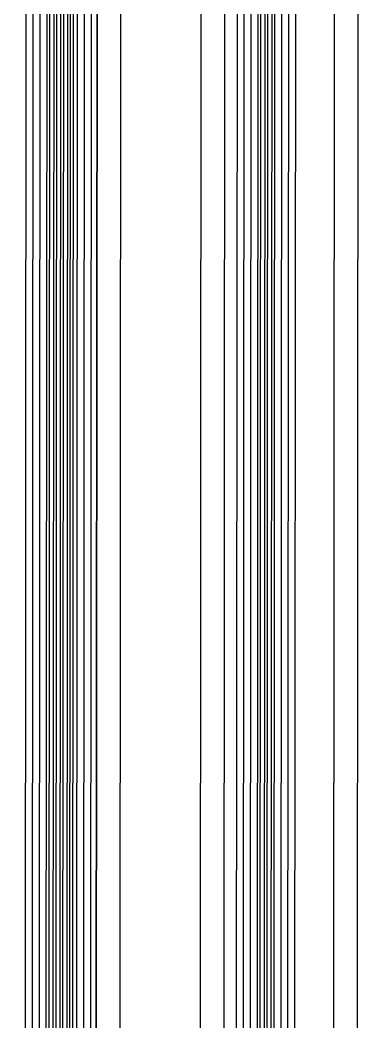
# Model space of a CAD drawing. Header units: inches. Extents: x 4821 to 127877, y 58012 to 433683.
# Drawn here: x 32887 to 32936.8, y 227941.1 to 228085.4 of the extents above; entities that cross this region are included whole.
import ezdxf
from ezdxf.xclip import XClip

# ---------------------------------------------------------------- set-up
doc = ezdxf.new("R2010")
doc.units = ezdxf.units.IN
doc.header["$MEASUREMENT"] = 0
doc.header["$XCLIPFRAME"] = 2
doc.layers.add('A-WAL-CMU', color=7, linetype='Continuous')

# ---------------------------------------------------------------- blocks, each defined once
blk = doc.blocks.new('FIRST SLAB EDGE')
at = {"color": 165, "linetype": 'Continuous', "extrusion": (5.69003e-07, 1.56101e-06, 1)}
for p, q in [((1200851.17, -1726823.88, 0), (1200849.16, -1724008.24, 0)), ((1200852.17, -1726823.88, 0), (1200850.16, -1724008.24, 0)), ((1200853.17, -1726823.88, 0), (1200851.16, -1724008.24, 0)), ((1200854.17, -1726823.88, 0), (1200852.16, -1724008.25, 0)), ((1200855.17, -1726823.88, 0), (1200853.16, -1724008.25, 0)), ((1200856.17, -1726823.87, 0), (1200854.16, -1724008.26, 0)), ((1200857.17, -1726822.87, 0), (1200855.16, -1724009.26, 0)), ((1200821.77, -1726819.38, 0), (1200819.76, -1724012.74, 0)), ((1200822.77, -1726819.38, 0), (1200820.76, -1724012.74, 0)), ((1200823.77, -1726819.38, 0), (1200821.76, -1724012.74, 0)), ((1200824.77, -1726819.38, 0), (1200822.76, -1724012.74, 0)), ((1200825.77, -1726819.38, 0), (1200823.76, -1724012.74, 0)), ((1200826.77, -1726819.38, 0), (1200824.76, -1724012.74, 0))]:
    blk.add_line(p, q, dxfattribs=at)
at = {"color": 31, "extrusion": (5.69003e-07, 1.56101e-06, 1)}
blk.add_line((1200850.37, -1726797.88, 0), (1200848.36, -1724034.24, 0), dxfattribs=at)
at = {"color": 31, "extrusion": (5.69003e-07, 1.56101e-06, 1), "elevation": -2.01}
for points in [[(1200812.77, -1726805.88), (1200810.76, -1724026.24)], [(1200831.97, -1726799.08), (1200829.96, -1724033.04)], [(1200844.96, -1724034.24), (1200846.97, -1726797.88)]]:
    blk.add_lwpolyline(points, dxfattribs=at)

msp = doc.modelspace()

# ---------------------------------------------------------------- block references
at = {"layer": 'A-WAL-CMU'}
ref = msp.add_blockref('FIRST SLAB EDGE', (1233747.59, 1953673.46), dxfattribs=dict(at, xscale=-1))
XClip(ref).set_block_clipping_path([(1196236.1121028436, -1729554.8924368375), (1201281.1159926755, -1720979.7328682605)])
ref = msp.add_blockref('FIRST SLAB EDGE', (1233744.19, 1953670.48), dxfattribs=dict(at, xscale=-1))
XClip(ref).set_block_clipping_path([(1196236.1121028436, -1729554.8924368375), (1201281.1159926755, -1720979.7328682605)])

doc.saveas('drawing.dxf')
